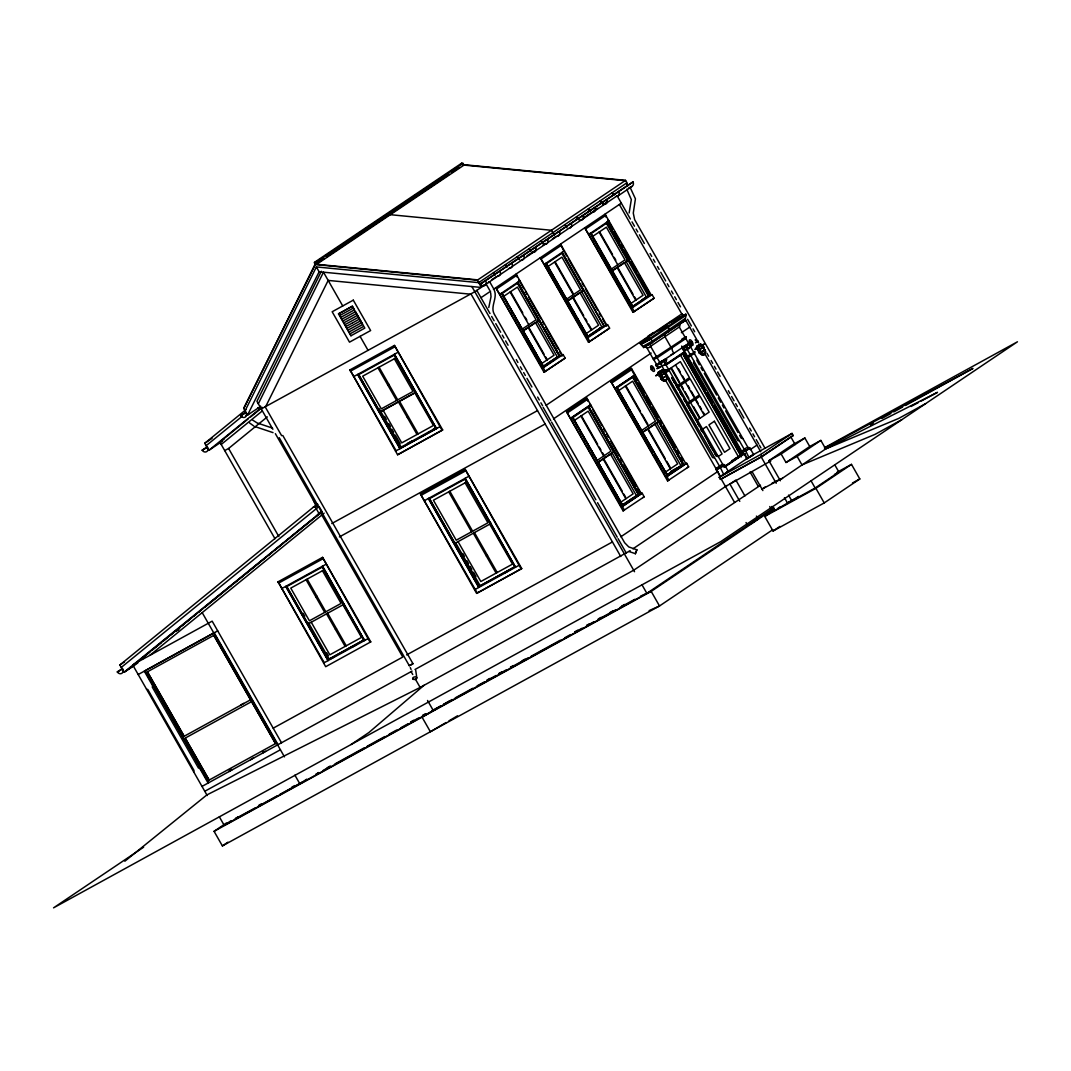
<?xml version="1.0" encoding="UTF-8"?>
<svg xmlns="http://www.w3.org/2000/svg" width="1071" height="1071" viewBox="0 0 1071 1071"><rect width="100%" height="100%" fill="white"/><g stroke="black" fill="none" stroke-linecap="round" stroke-linejoin="round"><path stroke-width="1.5" d="M657.259 357.727L656.858 356.456L686.337 337.07M665.774 372.654L665.519 371.878M690.982 355.679L690.581 354.407L694.851 352.011M694.677 352.198L694.637 353.216M488.778 307.484L491.013 296.734L490.665 292.771M629.146 212.942L631.314 199.554L626.776 189.219M650.485 344.715L650.097 343.403M144.304 671.169L152.631 685.761L152.31 687.14L198.443 768.014L199.795 768.456L208.122 783.062M207.212 795.539L193.677 771.816L193.998 770.451L147.865 689.577L146.513 689.122L132.643 664.796M545.326 371.503L543.358 367.889L542.475 368.277L495.793 287.711L544.001 372.226L565.113 358.075L563.118 354.581L562.248 354.956L516.115 274.082L517.199 277.255M589.8 341.542L587.832 337.927L586.962 338.316L540.279 257.75L588.488 342.265L609.6 328.114L607.605 324.62L606.735 324.995L560.602 244.121L563.319 250.159M634.286 311.581L632.318 307.966L631.448 308.354L584.753 227.788L632.961 312.304L654.086 298.153L652.092 294.659L651.208 295.034L605.088 214.16L606.159 217.333M623.081 510.867L644.166 496.824L642.198 493.209L621.555 506.918L566.546 411.746L623.081 510.867L624.393 510.144L622.425 506.529L621.555 506.918M667.568 480.906L688.653 466.862L686.685 463.248L666.042 476.956L611.032 381.785L667.568 480.906L668.88 480.183L666.912 476.568L666.042 476.956M650.485 345.237C650.9 347.955 646.456 348.851 645.224 346.442M685.895 338.49L657.166 357.848L720.234 467.451L719.217 466.528L715.803 468.402L716.111 469.714L724.612 464.881L728.427 471.575L720.06 476.689L716.619 469.754M686.19 338.155L686.216 337.191M314.446 262.355L316.695 264.296L463.984 165.095L463.033 163.421L461.735 163.153L314.446 262.355L314.954 265.247M461.293 164.385L461.735 163.153M668.799 378.224L668.197 379.75L712.603 457.585L714.237 457.879M685.145 345.732L694.008 361.248L693.406 362.774L737.799 440.609L739.432 440.904L745.162 450.945L749.82 447.906L753.636 454.586L745.644 459.459M685.828 338.53L697.462 358.919L696.873 360.445L699.336 364.769M685.279 318.395L651.677 341.529L642.961 346.308M669.469 369.174L669.429 370.191M316.373 266.933L319.131 271.766L247.535 415.106L243.719 408.426L314.981 264.51L477.291 280.214L625.571 180.343L626.963 182.78L478.683 282.637L316.373 266.933L245.045 410.889M321.354 271.258L256.933 401.344L272.877 429.297M258.325 403.78L323.482 272.195L342.733 305.945M265.728 406.511L328.168 280.415L470.37 294.164M680.192 324.7L680.246 323.094M679.79 325.504L679.643 326.735L650.726 346.214M661.423 378.465L660.593 379.04L666.778 375.506M661.409 378.839L660.753 379.295L666.912 375.774M698.761 349.936L697.757 350.632L703.942 347.098M282.784 435.455L413.004 663.752L412.268 664.248L409.296 665.72L279.236 437.691M651.181 338.717L652.279 342.8L643.658 347.54L640.23 343.604L644.488 339.708L670.192 322.398L685.828 314.205L686.324 315.061L651.181 338.717L640.793 344.42L651.262 338.677L650.766 337.82L644.488 339.708M248.686 413.982L246.129 415.521M493.383 288.286L489.701 281.82L488.068 282.838M424.022 685.306L368.866 732.551L351.074 744.532M666.711 375.519L665.653 376.041M705.361 349.842L699.336 353.336L699.952 352.868M261.444 407.649L208.791 450.382L204.748 443.274L245.902 409.684M206.127 445.71L242.207 416.271M274.966 538.7L219.823 442.028L248.124 418.935M250.694 416.833L262.275 407.382M221.215 444.465L262.382 410.876M224.709 450.61L228.605 448.468L267.308 416.887M313.415 500.358L315.945 505.432L317.859 504.307L313.227 507.226L314.887 506.302L319.118 513.705L124.008 672.24L119.872 664.984L313.723 506.891M121.264 667.42L319.078 506.436L322.076 511.71L317.444 514.615M133.045 665.506L322.076 511.71M140.823 659.401L149.833 652.052M152.35 650.003L161.4 642.613M163.89 640.592L167.826 637.365M170.289 635.357L172.98 633.175M175.43 631.167L179.406 627.927M181.883 625.906L184.547 623.737M187.05 621.689L189.687 619.533M193.503 616.414L196.113 614.285M198.671 612.21L201.254 610.095M205.03 607.016L208.778 603.964M210.264 602.745L225.686 590.161M227.561 588.635L231.443 585.462M234.04 583.347L237.267 580.71M239.221 579.116L243.104 575.944M245.701 573.828L266.425 556.92M268.125 555.528L271.98 552.382M274.564 550.28L283.561 542.943M286.131 540.842L289.987 537.696M292.343 535.768L295.127 533.492M297.524 531.551L301.567 528.244M304.003 526.263L306.708 524.054M309.184 522.032L311.848 519.85M315.664 516.744L318.274 514.602M149.873 655.332L324.125 513.156M124.838 861.231L206.864 794.923L420.127 687.448L633.671 570.227L760.517 485.23M659.201 376.175L665.238 372.802L664.475 373.123M659.361 376.443L665.386 373.069L664.636 373.404M661.998 370.124L658.424 372.173M696.926 346.161L700.956 343.885L696.699 346.281M663.578 370.164L662.173 371.128M659.763 367.085L658.277 367.902L655.747 365.117L656.603 364.542M658.143 372.239L662.213 370.004M666.028 379.482A3.253 1.379 61.2 0 1 665.024 380.513A3.253 1.379 61.2 0 1 663.029 378.612L660.405 373.177L655.666 375.841L657.581 374.515M660.405 373.177L659.174 374.033L666.564 369.615L663.003 371.383M326.575 256.839L449.11 174.359M391.732 211.228L398.559 206.636M405.374 202.044L408.105 200.21M414.919 195.618L417.65 193.771M421.733 191.013L428.561 186.421M431.292 184.587L438.106 179.995M440.837 178.161L447.651 173.569M451.748 170.811L457.197 167.143M212.071 438.347L204.748 443.274M651.034 369.602L652.159 368.839M696.739 347.232L696.083 347.7L698.801 346.187M704.196 352.694A3.253 1.379 61.2 0 1 703.634 354.715A3.253 1.379 61.2 0 1 701.344 352.787L698.479 346.776M316.721 261.752L322.184 258.071M326.267 255.313L331.729 251.645M335.825 248.887L341.274 245.219M346.736 241.537L350.819 238.779M356.282 235.111L360.365 232.353M365.827 228.685L369.91 225.927M375.372 222.246L379.455 219.488M382.186 217.654L387.648 213.986M315.744 262.623L463.033 163.421M352.319 306.212L364.809 328.101L350.967 335.759L338.49 313.87L352.319 306.212L353.885 308.943M350.967 335.759L338.971 313.535M243.719 408.426L315.476 264.176L477.786 279.879M240.587 415.735L246.076 412.723A3.414 3.093 56 0 1 245.098 417.155A3.414 3.093 56 0 1 240.694 415.668L245.808 412.215M247.535 415.106L260.735 406.324M207.319 446.741L202.098 450.248L207.627 447.223A3.414 3.093 56 0 1 206.609 451.667A3.414 3.093 56 0 1 202.205 450.195M219.823 442.028L223.959 439.244M208.791 450.382L222.393 441.225M349.722 370.017L394.449 345.424L442.671 429.94L397.582 454.76L349.963 369.843L395.721 450.074M485.739 281.097A3.414 3.093 56 0 1 484.721 285.555A3.414 3.093 56 0 1 480.317 284.069L633.068 181.883L480.21 284.136L479.246 282.275M319.131 271.766L480.277 287.363L483.021 285.502M526.959 255.915L532.448 252.221M587.363 215.231L591.487 212.46M394.449 345.424L442.082 430.341M480.277 287.363L483.851 285.047M492.098 279.504L496.208 276.733M531.912 252.689L536.022 249.904M542.89 245.286L545.634 243.438M552.502 238.82L555.247 236.959M582.704 218.471L588.193 214.776M592.317 212.004L597.805 208.296M603.308 204.601L607.418 201.83M485.752 284.31L474.828 291.727L261.27 408.948M488.483 282.476L545.996 243.786M547.348 242.836L617.15 195.819L630.364 218.993M617.686 196.1L632.024 186.448M358.544 374.716L394.289 355.077L415.628 392.481L380.031 412.014L358.705 374.622L400.166 447.691L436.647 427.543M394.382 354.247L436.446 428.601L395.186 355.679M394.141 355.184L435.79 428.132M480.959 297.698L490.652 291.165M493.423 289.304L621.327 203.155M497.038 288.621L516.811 275.301M541.524 258.66L561.298 245.339M586.011 228.699L605.771 215.378M500.157 294.083L519.93 280.776M544.644 264.122L564.417 250.815M589.13 234.174L608.904 220.854M501.656 293.829L517.815 282.985L559.437 355.947L543.546 366.643L501.924 293.668L543.546 366.643M546.13 263.868L562.302 253.024L603.924 325.986L588.033 336.682L546.478 263.667M590.616 233.906L606.788 223.063L648.397 296.024L632.519 306.721L590.964 233.706M503.33 296.587L517.413 287.095L536.062 319.787L521.965 329.266M547.817 266.625L561.9 257.134L580.536 289.826L566.452 299.304M592.29 236.664L606.387 227.172L625.022 259.865L610.939 269.343M380.031 412.014L414.946 392.762M522.702 331.1L535.433 322.518L554.068 355.211L541.35 363.779M568.54 300.215L579.92 292.557L598.555 325.249L585.824 333.817M611.675 271.177L624.393 262.596L643.042 295.288L630.31 303.856M522.635 331.247L538.793 320.564L517.467 283.172M567.469 301.259L583.28 290.602L561.954 253.211M611.595 271.324L627.767 260.641L606.44 223.25M400.166 447.691L401.933 446.5M399.992 448.575L357.674 374.395L399.952 448.602L436.687 428.427M397.582 454.76L442.671 429.94M543.613 366.108L555.755 357.968M589.411 335.263L600.229 328.007M641.81 299.974L644.715 298.046M542.917 366.818L557.415 357.058L536.906 321.099M587.403 336.856L601.902 327.097L581.392 291.138M631.89 306.895L646.389 297.136L625.879 261.177M543.84 366.804L555.514 358.865M592.397 334.098L599.988 328.904M542.475 368.277L563.011 354.541M586.962 338.316L607.498 324.58M631.448 308.354L651.971 294.619M544.001 372.226L565.086 358.183M588.488 342.265L609.573 328.221M632.961 312.304L654.06 298.26M119.872 664.984L124.504 661.878M175.51 631.301L179.633 628.516M117.234 671.959L122.763 668.933A3.414 3.093 56 0 1 121.746 673.378A3.414 3.093 56 0 1 117.341 671.905L122.455 668.451M142.456 658.946L144.438 657.621M134.424 664.582L137.195 662.721M124.008 672.24L137.864 662.895M124.838 671.771L134.544 665.238M208.738 782.633L144.92 670.754L207.908 781.187M277.817 581.941L322.558 557.362L370.767 641.877L325.691 666.698L278.072 581.781L323.83 661.998M147.383 671.825L184.145 736.286L147.383 671.825L213.812 635.331L275.555 743.582L251.618 701.612L185.189 738.106L209.126 780.076L275.555 743.582M647.808 336.334L653.524 332.492M546.156 405.28L681.785 313.937L619.359 204.481M322.558 557.362L368.116 638.718L370.111 642.212L370.767 641.877M144.679 670.928L214.441 632.6M420.475 494.052L477.251 592.999L476.662 593.401L521.738 568.581L465.216 469.473L420.475 494.052L476.595 593.347M213.812 635.331L250.574 699.791L184.145 736.286M643.658 347.54L645.09 346.147M643.725 347.058L651.784 342.64L684.664 320.497M684.945 319.104L685.641 320.336L651.784 342.64M465.216 469.473L521.162 568.982M647.112 348.195L653.551 359.575L657.192 357.834M322.237 567.121L363.886 640.07L322.398 567.014L286.64 586.654L328.262 659.616L363.886 640.07M429.337 498.751L465.042 479.125L490.545 523.813L491.281 523.317L454.947 543.358L429.458 498.658L479.246 586.332L514.83 566.787L464.921 479.206M465.135 478.295L515.526 567.242L465.952 479.728M553.52 418.841L651.155 353.082M681.41 332.706L689.657 327.15M566.546 411.746L586.868 398.131L641.328 493.597M611.032 381.785L631.355 368.17L685.801 463.636M567.791 412.656L587.564 399.349M612.277 382.695L632.051 369.388M681.799 339.146L686.136 336.736M588.474 406.257L572.088 417.275L596.667 460.195M640.552 429.23L616.575 387.314L633.443 376.028L684.074 464.801M570.91 418.132L590.683 404.825M615.397 388.171L635.17 374.863M572.409 417.864L588.568 407.02L638.517 494.588L622.626 505.271L572.677 417.717L622.693 505.244M616.883 387.903L633.055 377.059L683.003 464.627L667.113 475.323L617.231 387.715M659.214 362.801L661.824 361.047M659.95 362.721L688.613 343.403M574.083 420.635L588.166 411.144L610.979 451.119L596.882 460.61M618.569 390.674L632.653 381.182L655.452 421.171L641.368 430.649M655.747 365.117L666.216 358.731L666.738 359.642L656.255 366.028L657.125 365.452L653.832 359.669M686.23 345.25L691.424 341.743L691.946 342.666L686.591 346.228L683.137 348.142L682.615 347.232L686.23 345.25L686.752 346.161M683.137 348.142L684.008 347.553L683.485 346.643M660.459 363.618L662.775 362.065M683.258 348.062L685.279 350.11L684.65 348.691M661.865 366.081C663.699 366.59 668.438 359.869 665.533 360.351M687.073 349.106C689.965 350.324 692.602 341.944 691.371 343.43M664.783 365.01L683.07 352.694L741.694 455.456L682.588 352.961M665.332 365.131L680.393 354.996L738.655 457.156L724.973 466.367M666.095 364.903L682.682 353.738L680.018 355.197M689.202 356.723L688.225 355.706L689.215 356.71L694.423 353.43M664.676 371.771L669.656 368.986M667.594 370.245L670.848 368.063L679.951 384.02L676.698 386.203M676.029 364.555L680.353 361.65L689.456 377.608L685.132 380.526M665.707 372.762L669.214 370.405M308.876 623.442L308.127 623.951L343.724 604.405M680.446 383.686L684.637 380.861L675.533 364.89L671.33 367.728L679.616 382.24M677.394 387.421L680.634 385.239L689.831 401.344L686.591 403.539M685.828 381.745L690.152 378.826L699.35 394.945L695.025 397.85L691.197 391.143M454.947 543.358L455.684 542.85M185.189 738.106L209.126 780.076M597.551 462.592L613.71 451.908L588.22 407.221M642.024 432.63L658.196 421.947L632.707 377.26M597.899 462.565L613.71 451.908M642.386 432.604L658.196 421.947M690.326 401.009L694.53 398.184L685.333 382.066L681.129 384.904L683.432 388.934M687.287 404.744L690.527 402.562L699.631 418.52L696.391 420.716M691.023 402.227L695.226 399.403L704.33 415.361L700.126 418.199M328.262 659.616L286.8 586.547M328.087 660.512L285.77 586.332L328.061 660.539M701.036 430.247L706.472 426.579L722.082 453.943L717.998 456.688M479.246 586.332L514.87 566.773M620.43 502.419L633.148 493.851L610.35 453.863M664.904 472.458L677.635 463.89L654.836 423.902M624.286 503.705L633.51 497.493M667.166 474.788L679.309 466.648M623.322 504.575L636.495 495.699L611.822 452.444M667.795 474.614L680.982 465.738L656.309 422.483M624.273 504.521L633.791 498.122M636.321 496.342L635.143 497.198M670.915 473.047L679.63 467.237M622.425 506.529L642.091 493.182M666.912 476.568L686.685 463.248M143.621 847.188L53.55 907.847L720.89 541.538L1017.45 341.796L824.496 447.705M746.942 458.79L744.158 453.93L743.06 454.532L741.601 451.092M719.217 466.528C721.734 463.315 728.802 463.997 720.234 467.652M745.389 450.69C757.277 446.018 740.998 446.968 745.456 450.811M742.39 452.457L745.63 450.73L748.977 457.625L753.636 454.586L749.098 457.13M724.103 466.742L741.012 455.362L731.761 460.691M620.832 536.785L717.57 471.642M724.143 467.411L744.532 453.676L747.304 458.549M750.262 449.619L756.943 445.108M750.329 456.3L792.045 433.407L793.25 435.536L762.124 456.5L720.408 479.393L719.19 477.278L721.908 475.444M725.254 473.195L749.472 456.875M720.408 479.393L761.186 456.915L790.84 436.941L795.177 444.545M719.19 477.278L760.905 454.372L792.045 433.407M630.19 550.681L414.999 669.495M632.948 548.821L726.928 485.538M772.834 529.65L659.508 605.972L222.393 845.916L214.066 831.324L226.503 822.943M225.579 824.402L231.108 820.681M237.976 816.892L235.218 818.739L255.393 807.842M780.357 480.759L768.911 460.704L792.634 444.719L804.87 437.999L809.73 446.513L786.007 462.498L781.147 453.984L804.87 437.999M770.919 460.891L725.482 486.502M306.748 779.166L299.84 783.811L294.9 775.163M318.663 772.526L315.905 774.373L318.837 772.767M786.007 462.498L797.119 456.393L820.841 440.409L825.701 448.923L898.823 418.373L925.518 403.713M222.393 845.916L227.922 842.194M765.591 486.716L762.03 489.112L780.531 479.326M782.54 478.202L779.902 479.969L825.701 448.923L937.486 392.334L921.301 400.996M219.341 816.812L224.2 825.326L646.857 593.334L773.784 507.841M756.421 516.102L758.067 518.98L752.137 522.969L747.678 525.419L746.032 522.541M774.186 508.538L651.181 591.379L214.066 831.324M836.866 472.391L851.485 464.372L859.812 478.965L824.228 502.928L773.061 531.015L764.734 516.423L774.32 509.97M777.934 508.364L780.304 506.77M771.91 506.436L774.373 510.76L793.651 499.447L788.31 502.379M788.537 495.097L791.804 500.826L798.39 496.395M791.804 500.826L815.151 488.015L838.888 472.03L834.764 464.814M764.734 516.423L815.901 488.336L851.485 464.372M773.061 531.015L779.902 526.41M663.551 370.646L662.333 371.396M696.739 347.593L699.135 346.442M658.183 373.19L657.567 373.659L659.187 372.828M658.009 368.049L656.911 368.692L659.776 367.058M699.979 352.493L699.189 353.069L705.013 349.655M696.123 348.544C689.376 353.135 712.724 339.507 701.545 345.411M662.32 372.079L663.565 371.249M698.613 349.668C695.548 351.73 705.307 346.254 703.031 347.165M700.943 345.036L700.019 345.585M700.876 345.438L699.912 346M628.436 188.295L630.069 187.278L635.424 198.831L633.282 213.102L634.634 219.609L765.002 448.187M690.741 343.363L691.357 342.506M727.222 472.271L728.427 471.575L725.562 473.195M229.221 770.799L231.497 769.46L230.613 769.848M440.623 706.258L422.054 717.155L430.381 731.747L446.085 722.523M443.474 704.571L452.042 699.537M448.95 720.85L457.518 715.816M662.039 372.28L658.598 374.167M661.463 371.557L660.178 372.293M661.356 371.972L660.325 372.561M698.72 346.321L697.743 346.87M696.993 348.262L702.121 345.29M352.506 308.542L340.324 315.222M353.55 310.362L341.368 317.056M354.581 312.183L342.399 318.877M355.626 314.017L343.443 320.698M356.67 315.838L344.487 322.518M357.701 317.659L345.531 324.352M352.493 322.933L358.745 319.493M359.789 321.313L347.606 327.994M360.833 323.134L348.651 329.814M361.864 324.955L349.682 331.649M362.908 326.789L350.726 333.469M409.269 665.653L412.937 663.645M338.49 313.87L351.837 306.547M618.663 191.575L618.73 191.535A3.414 3.093 56 0 1 616.066 196.368M606.869 199.527L606.802 199.554A3.414 3.093 56 0 1 603.375 204.2M595.007 207.506L594.941 207.546A3.414 3.093 56 0 1 593.16 212.286M564.752 224.682L565.796 226.503A3.414 3.093 56 0 0 567.001 227.788M583.146 215.499L583.079 215.539A3.414 3.093 56 0 1 579.639 220.171M571.285 223.491L571.218 223.531A3.414 3.093 56 0 1 569.437 228.27M540.962 240.694L542.073 242.488A3.414 3.093 56 0 0 543.278 243.773M559.357 231.523L559.423 231.483A3.414 3.093 56 0 1 556.746 236.316M529.101 248.686L530.212 250.467A3.414 3.093 56 0 0 530.734 251.19M547.495 239.502L547.562 239.476A3.414 3.093 56 0 1 544.885 244.308M517.239 256.679L518.337 258.459A3.414 3.093 56 0 0 519.555 259.744M535.634 247.495L535.701 247.455A3.414 3.093 56 0 1 532.193 252.14M505.445 264.631L506.476 266.451A3.414 3.093 56 0 0 507.011 267.174M523.839 255.447L523.759 255.487A3.414 3.093 56 0 1 521.162 260.28M493.503 272.65L494.615 274.444A3.414 3.093 56 0 0 495.15 275.153M511.898 263.479L511.978 263.439A3.414 3.093 56 0 1 509.301 268.272M500.117 271.432L500.037 271.472A3.414 3.093 56 0 1 497.439 276.264M350.418 371.222L394.904 346.803M353.537 376.697L398.024 352.279M387.675 384.824L388.786 384.208M626.093 261.565L627.767 260.641M581.607 291.526L583.28 290.602M537.133 321.487L538.793 320.564M407.315 417.462L408.426 416.847M645.733 297.484L648.397 296.024M599.961 328.168L603.924 325.986M604.446 326.468L562.195 252.247M588.126 337.459L545.822 263.265L559.156 286.519M556.773 357.406L559.437 355.947L517.748 283.012M559.959 356.429L517.641 282.249L560.026 356.389M543.653 367.407L501.897 292.919M407.502 443.461L411.893 441.038M433.126 429.391L435.977 427.824M428.788 432.523L431.613 430.97M395.507 451.119L440.342 426.459M670.192 322.398L685.828 314.205L650.766 337.82L640.23 343.604M679.456 323.75L685.641 320.336M665.171 333.242L668.96 331.568L668.304 326.012L657.34 331.046M331.756 523.558L537.522 410.608M652.828 358.665L656.858 356.456M586.868 398.131L587.952 401.304M688.773 343.202L691.424 341.743M684.048 346.361L681.825 347.58L688.653 359.548M339.387 536.932L545.152 423.996M670.941 354.903L674.288 353.069C671.53 352.386 672.601 346.469 670.807 346.977L664.904 336.629L665.372 333.509M660.071 362.226L666.216 358.731M616.575 387.314L667.769 475.792L654.957 454.613M690.942 346.535L687.194 348.316M685.279 350.11C688.533 351.007 686.35 343.671 686.324 347.78M421.171 495.271L465.657 470.852M175.577 631.435L178.469 629.855M658.411 367.996L662.025 366.014L661.075 363.337M698.064 347.031L701.585 352.654A3.253 1.379 61.2 0 0 703.727 354.581A3.253 1.379 61.2 0 0 704.544 353.055M693.968 352.038L694.664 351.663M688.225 355.706L690.581 354.407M424.29 500.746L468.777 476.327M661.677 371.316L663.498 370.298M662.895 370.994L666.684 376.47A3.253 2.945 56 0 1 665.479 380.54M278.514 583.16L323 558.741M668.759 369.013L669.455 368.638M133.942 664.087L212.165 621.153L281.526 742.765M281.633 588.635L326.12 564.216M138.186 674.529L217.708 630.873M458.428 508.859L459.539 508.256M315.771 596.748L316.882 596.145M335.41 629.387L336.522 628.784M486.395 556.103L487.506 555.488M240.801 704.946L243.666 703.366M364.756 639.481L329.158 659.013L308.649 623.054M670.941 471.294L676.417 468.295M680.326 466.086L683.003 464.627M331.234 658.571L334.299 656.858M352.399 646.951L355.478 645.237M323.603 663.043L368.437 638.396M687.328 467.585L688.653 466.862M634.554 496.757L638.517 494.588M622.8 506.007L572.65 416.967M504.789 572.878L507.614 571.338M474.587 589.746L519.422 565.1M642.854 497.546L644.166 496.824M477.251 592.999L521.738 568.581M741.574 451.119L744.425 449.552M734.826 458.736L740.637 455.536M742.859 454.599L745.095 453.381M736.406 458.361L740.958 455.885M716.245 469.995L720.422 467.706L723.768 474.6M790.385 437.115L793.25 435.536M273.212 728.173L402.776 657.045L320.135 512.152M406.672 654.903L612.438 541.953M768.911 460.704L781.147 453.984M809.73 446.513L820.841 440.409M229.02 771.508L232.193 769.554M250.56 759.687L253.921 757.625M262.328 753.221L265.501 751.266M202.004 786.409L412.067 671.102M870.321 424.772L873.253 423.165M882.049 418.333L890.844 413.513M893.776 411.893L902.572 407.074M905.517 405.454L972.963 368.437L824.523 448.267M204.775 791.282L280.415 749.767M901.795 419.698L875.101 434.344L801.978 464.908L797.119 456.393M834.51 474.44L838.888 472.03M773.637 508.216L771.401 509.435L769.768 506.556M753.609 521.416L758.067 518.98M258.861 805.258L261.726 803.678M291.848 787.158L294.712 785.578M327.15 767.773L330.082 766.167M410.742 721.881L413.674 720.274M422.483 715.441L425.415 713.835M486.97 680.045L489.902 678.438M498.684 673.605L501.616 671.999M510.412 667.179L513.33 665.573M522.126 660.753L525.044 659.147M574.846 631.81L577.764 630.203M586.56 625.384L589.492 623.777M598.274 618.944L601.206 617.338M609.988 612.518L612.92 610.912M621.702 606.092L624.634 604.472M323.228 770.357L330.564 766.327M334.969 763.918L364.301 747.812M367.233 746.206L384.837 736.54M389.228 734.13L396.565 730.101M400.969 727.678L408.305 723.661M411.237 722.041L418.574 718.025M422.965 715.602L425.897 713.996M431.774 710.783L440.569 705.95M443.501 704.33L449.365 701.117M455.215 697.904L472.739 688.292M477.117 685.882L484.413 681.879M487.332 680.272L496.101 675.466M499.019 673.86L506.315 669.857M510.706 667.447L528.231 657.822M531.149 656.228L560.361 640.19M564.738 637.794L570.575 634.581M574.953 632.171L582.263 628.168M586.64 625.759L593.936 621.756M598.328 619.346L615.852 609.734M620.229 607.324L634.835 599.305M258.258 806.262L276.947 796.007M279.812 794.428L302.798 781.817M852.503 482.981L859.812 478.965M346.562 326.173L352.52 322.933M659.12 373.23L657.714 373.926M911.006 406.511L918.356 402.576M665.6 376.416L666.805 375.814M488.617 282.369L489.701 281.82M487.144 283.36L486.06 283.909L489.661 290.228M703.192 347.432L703.915 347.084M661.262 379.094L661.409 379.014A3.253 2.945 56 0 0 664.944 380.727A3.253 1.379 61.2 0 1 662.788 378.759L659.549 373.083M772.084 483.141L780.344 479.192M663.551 370.512L666.577 376.537A3.253 2.945 56 0 1 665.372 380.607M262.89 752.137L263.761 751.748M640.672 596.105L651.181 591.379L659.508 605.972L649.12 610.644M636.87 549.798L635.371 553.653L636.87 549.798L628.731 546.906L624.634 542.729L494.267 314.151C489.902 306.36 497.988 297.885 494.133 289.92M463.261 164.639L625.571 180.343M462.766 164.974L625.076 180.678M390.339 214.695L551.431 230.278L554.443 235.54M748.616 448.615L742.899 438.575L741.266 438.28L739.619 435.388M716.057 455.255L717.69 455.55L723.407 465.59M272.503 428.092L257.134 422.951L252.609 420.06M628.931 551.498L635.371 553.653M255.514 426.767L273.025 432.63M253.921 426.111L249.597 422.965M694.008 361.248L739.432 440.904M742.899 438.575L697.462 358.919M717.69 455.55L664.569 362.426M152.631 685.761L153.514 686.431M146.513 689.122L193.677 771.816M691.063 343.202L690.701 341.836L691.612 342.747M657.781 366.59L658.531 367.915M815.901 488.336L824.228 502.928M811.042 480.785L815.151 488.015M627.579 184.895L626.535 183.074L627.512 184.935A3.414 3.093 56 0 0 628.075 185.631M686.123 315.182L685.507 318.234M632.01 221.871L634.474 226.195M636.12 229.074L637.767 231.952M639.4 234.83L644.327 243.478M650.084 253.559L651.73 256.438M653.364 259.316L655.01 262.194M657.474 266.518L659.12 269.397M660.767 272.275L665.693 280.923M667.34 283.802L668.973 286.68M671.437 291.004L673.083 293.882M674.73 296.761L676.363 299.639M678.01 302.517L680.473 306.841M687.582 319.292L691.397 325.986M693.031 328.851L694.677 331.729M702.014 344.822L705.133 350.578A3.253 2.945 56 0 1 703.928 354.648A3.253 2.945 56 0 1 699.832 353.176M706.98 353.31L708.627 356.188M711.09 360.512L712.724 363.377M714.37 366.255L716.004 369.134M717.65 372.012L720.114 376.336M728.32 390.714L729.953 393.593M731.6 396.471L734.063 400.782M735.71 403.66L737.343 406.538M738.99 409.417L743.903 418.051M749.646 428.119L751.293 430.997M752.94 433.875L754.573 436.754M756.22 439.632L758.683 443.943M759.433 445.268L760.946 447.919M702.174 345.371L704.959 350.257M682.026 313.763L683.552 316.44M685.079 319.118L698.694 342.974M704.437 353.042L760.731 451.748M613.174 194.587L612.13 192.767L613.241 194.547A3.414 3.093 56 0 0 613.777 195.27M760.905 454.372L762.124 456.5M761.186 456.915L776.207 483.262M784.441 497.667L787.721 503.437M699.832 353.176L697.248 348.637L699.939 353.109A3.253 2.945 56 0 0 704.035 354.568A3.253 2.945 56 0 0 705.24 350.498M675.292 319.988L675.788 320.845M679.242 326.976L685.132 337.325M700.983 367.648L702.63 370.526M704.263 373.418L716.606 395.038M718.239 397.917L720.716 402.241M722.349 405.119L723.996 408.011M725.643 410.889L737.973 432.51M601.313 202.58L600.269 200.746L601.38 202.539A3.414 3.093 56 0 0 602.585 203.825M681.678 346.053L743.421 454.291M689.242 360.592L702.616 384.034M703.272 385.172L705.896 389.79M707.395 392.414L710.006 396.993M710.689 398.198L713.286 402.75M714.812 405.427L741.226 451.721M752.177 471.842L762.86 490.585M607.793 220.198L612.692 228.792M614.339 231.657L620.055 241.685M621.689 244.549L623.322 247.414M624.955 250.279L629.855 258.874M631.488 261.739L637.218 271.766M638.851 274.631L650.284 294.686M683.338 354.447L741.132 455.764M682.615 353.778L741.4 456.835M750.035 471.963L758.255 486.381M589.452 210.559L588.407 208.738L589.519 210.532A3.414 3.093 56 0 0 590.041 211.241M678.519 368.919L680.165 371.811M682.655 376.175L684.302 379.067M688.131 385.774L689.657 388.452M698.198 403.419L695.708 399.068L700.046 396.163L709.149 412.121L704.825 415.026L703.165 412.134M699.858 406.324L701.505 409.229M599.586 231.751L612.545 254.47M614.165 257.321L615.798 260.173M599.091 232.086L617.739 264.778M617.606 267.174L633.001 294.19M634.621 297.028L636.241 299.867M617.11 267.509L635.746 300.201M744.907 495.913L735.871 480.062L729.94 484.065L739.793 501.348M684.958 391.611L688.787 398.332M693.499 406.578L699.296 416.739M590.857 232.996L633.175 307.19L629.36 301.781M590.375 233.264L598.783 248.03M599.318 248.967L632.68 307.457M590.308 233.304L624.473 293.226M626.107 296.078L627.74 298.929M672.213 378.036L699.457 425.803M701.117 428.695L716.794 456.192M671.664 377.42L679.068 390.393M682.347 396.163L679.67 391.625L681.236 394.53M686.457 403.365L683.767 398.814L685.346 401.732M687.047 404.57L700.434 427.865M703.727 433.635L701.01 429.029L702.576 431.948M705.106 436.218L707.837 440.837M672.213 378.706L674.676 383.03M676.31 385.895L677.956 388.773M686.98 404.61L691.906 413.232M697.649 423.313L699.296 426.191M713.246 450.65L708.319 442.015L716.593 456.366L714.879 453.528M661.021 362.226L661.543 363.136M650.566 346.281L656.469 356.63M577.59 218.551L576.546 216.73L577.657 218.511A3.414 3.093 56 0 0 578.862 219.796M665.68 380.459L720.435 476.434M721.144 478.898L734.532 502.353M658.799 374.529L659.201 375.493M659.87 376.416L661.276 379.147A3.253 2.945 56 0 0 664.823 380.807M564.953 253.024L566.586 255.889M568.219 258.754L580.469 280.241M582.102 283.105L583.735 285.97M585.368 288.835L597.631 310.322M599.265 313.187L600.898 316.052M602.531 318.917L606.614 326.079M631.622 369.91L637.352 379.964M638.985 382.842L644.729 392.896M646.362 395.761L651.275 404.383M652.922 407.261L658.652 417.315M660.298 420.18L661.932 423.058M663.578 425.937L675.868 447.477M677.501 450.356L679.134 453.22M681.598 457.531L683.231 460.41M555.099 261.712L572.931 292.972M625.852 385.761L640.485 411.398M642.118 414.263L647.848 424.303M554.604 262.047L573.253 294.726M625.357 386.096L648.169 426.071M573.119 297.136L583.668 315.637M585.288 318.475L586.908 321.313M588.528 324.152L591.754 329.828M648.035 428.48L665.171 458.535M666.791 461.373L670.031 467.05M572.624 297.47L591.272 330.163M647.54 428.815L670.339 468.79M559.651 287.523L575.181 314.593M576.747 317.485L578.434 320.296M580 323.188L588.207 337.419M641.074 430.274L653.39 451.708M546.96 265.3L549.41 269.611M551.056 272.489L552.703 275.367M554.336 278.246L556.8 282.557M558.446 285.435L563.359 294.07M565.006 296.948L566.639 299.826M617.713 389.349L620.176 393.673M621.823 396.565L627.579 406.645M629.226 409.537L630.873 412.415M632.519 415.307L641.556 431.158M518.833 280.12L523.732 288.715M525.366 291.58L526.999 294.445M528.632 297.31L540.895 318.797M542.528 321.661L544.162 324.526M545.795 327.391L558.045 348.878M559.691 351.743L562.141 356.041M589.599 404.182L591.232 407.047M592.865 409.925L601.889 425.723M603.522 428.601L605.155 431.479M606.802 434.344L608.435 437.222M610.898 441.533L619.092 455.898M620.725 458.763L622.371 461.641M624.005 464.506L636.294 486.06M637.928 488.925L640.391 493.236M639.588 494.762L588.394 406.284L639.106 495.03M588.501 407.06L638.45 494.628M510.626 291.673L522.768 312.973M525.205 317.244L526.825 320.095M581.379 415.722L597.631 444.224M599.265 447.089L600.911 449.967M602.545 452.832L604.178 455.697M510.131 292.008L528.766 324.687M580.884 416.057L603.683 456.032M528.632 327.097L544.041 354.113M545.661 356.951L547.281 359.789M603.549 458.442L622.305 491.335M623.924 494.159L625.544 496.998M528.137 327.431L546.786 360.11M603.053 458.776L625.866 498.751M501.402 293.186L535.58 353.109M537.133 356L538.833 358.812M540.4 361.703L543.72 367.38M598.22 463.1L621.983 504.588M477.291 280.214L481.107 286.894M476.796 290.388L489.996 313.535M491.643 316.414L494.106 320.738M495.753 323.616L500.679 332.251M502.326 335.129L503.959 338.021M505.606 340.899L508.069 345.223M516.289 359.615L517.922 362.493M520.386 366.818L522.032 369.696M523.679 372.574L525.326 375.466M526.959 378.344L531.899 386.979M537.642 397.06L539.289 399.938M540.922 402.816L542.569 405.708M543.144 407.315L550.775 420.689M551.592 422.121L595.904 499.809M597.551 502.687L617.244 537.214M618.061 538.646L626.388 553.252M471.869 286.559L634.527 571.713M641.917 584.686L646.857 593.334M470.932 293.869L620.765 556.545M414.785 392.789L433.434 425.482L401.732 442.885L383.083 410.193M489.701 524.134L512.514 564.122L480.812 581.513L458 541.538M355.452 311.688L362.467 323.991M399.496 401.183L418.132 433.875M474.413 532.528L497.212 572.516M379.067 367.179L397.716 399.871M449.82 491.228L472.632 531.203M398.385 401.799L417.021 434.478M473.302 533.144L496.101 573.119M360.07 336.348L368.089 350.404M377.956 367.795L396.605 400.474M448.709 491.843L471.521 531.818M384.569 416.378L386.216 419.256M388.679 423.567L390.5 426.472M391.959 429.324L393.593 432.202M395.239 435.08L400.166 443.715M462.792 553.506L464.439 556.385M466.902 560.722L468.549 563.6M470.196 566.479L471.829 569.37M473.476 572.249L475.952 576.573M379.134 408.64L401.063 447.089M455.47 542.475L480.143 585.73M265.166 406.806L281.633 435.683M275.367 433.661L316.815 506.329M411.103 671.637L412.75 674.516M415.213 678.84L420.153 687.488M427.543 700.461L433.3 710.555M342.894 604.727L361.529 637.406L329.828 654.809L311.192 622.131M327.592 613.121L346.241 645.8M307.176 579.116L325.812 611.795M326.481 613.737L345.13 646.415M306.065 579.719L324.7 612.411M228.605 448.468L278.848 536.571M326.628 652.761L328.262 655.639M303.133 613.375L304.766 616.253M214.187 632.76L278.005 744.653M202.205 612.639L284.458 756.862M410.287 667.581L411.077 669.482M415.735 670.366L416.806 677.876M199.648 767.305L199.795 768.456M689.858 343.122A3.186 1.352 61.2 0 1 690.286 339.842A3.186 1.352 61.2 0 1 693.071 344.3A3.186 1.352 61.2 0 1 690.514 344.166M665.787 379.616A3.253 1.379 61.2 0 1 665.64 380.325M554.457 235.205A3.414 3.093 56 0 1 553.935 234.495M632.961 181.936A3.414 3.093 56 0 1 631.18 186.675M260.521 406.378A3.414 3.093 56 0 1 257.816 407.864M652.908 368.772L652.159 367.808L652.908 368.772M657.206 366.416L656.764 365.921L657.179 366.523M695.762 340.444L695.347 339.895L695.762 340.444M659.508 371.597L658.96 373.659L659.508 371.597M698.064 345.625L697.516 347.7L698.064 345.625M696.391 342.198L695.454 342.733L698.319 341.127L696.391 342.198M698.961 347.205L697.73 348.075L698.961 347.205M458.669 167.786L451.842 172.471L458.656 167.786M322.478 566.184L364.542 640.538L322.478 566.184M428.427 498.443L478.817 587.39L428.427 498.443M714.384 421.251L708.935 424.919L724.545 452.283L729.98 448.615L714.384 421.251M323.763 258.687L318.234 262.341L323.803 258.673M353.296 300.148L332.157 311.755L349.507 342.158L370.633 330.551L353.296 300.148M607.163 222.018L649.481 296.198L607.163 222.018M394.369 358.785L362.667 376.189L381.303 408.868L413.004 391.464L394.369 358.785M465.122 482.834L433.42 500.237L456.219 540.212L487.921 522.809L465.122 482.834M322.465 570.723L290.763 588.113L309.412 620.805L341.1 603.401L322.465 570.723M683.593 465.068L632.948 376.296L683.526 465.109M650.726 367.473A3.186 1.352 61.2 0 0 653.979 371.45A3.186 1.352 61.2 0 0 653.056 366.884A3.186 1.352 61.2 0 0 650.726 367.473M413.058 679.121A2.102 1.299 -7.3 0 0 416.659 678.559A2.102 1.299 -7.3 0 0 414.477 676.939A2.102 1.299 -7.3 0 0 413.058 679.121"/></g></svg>
